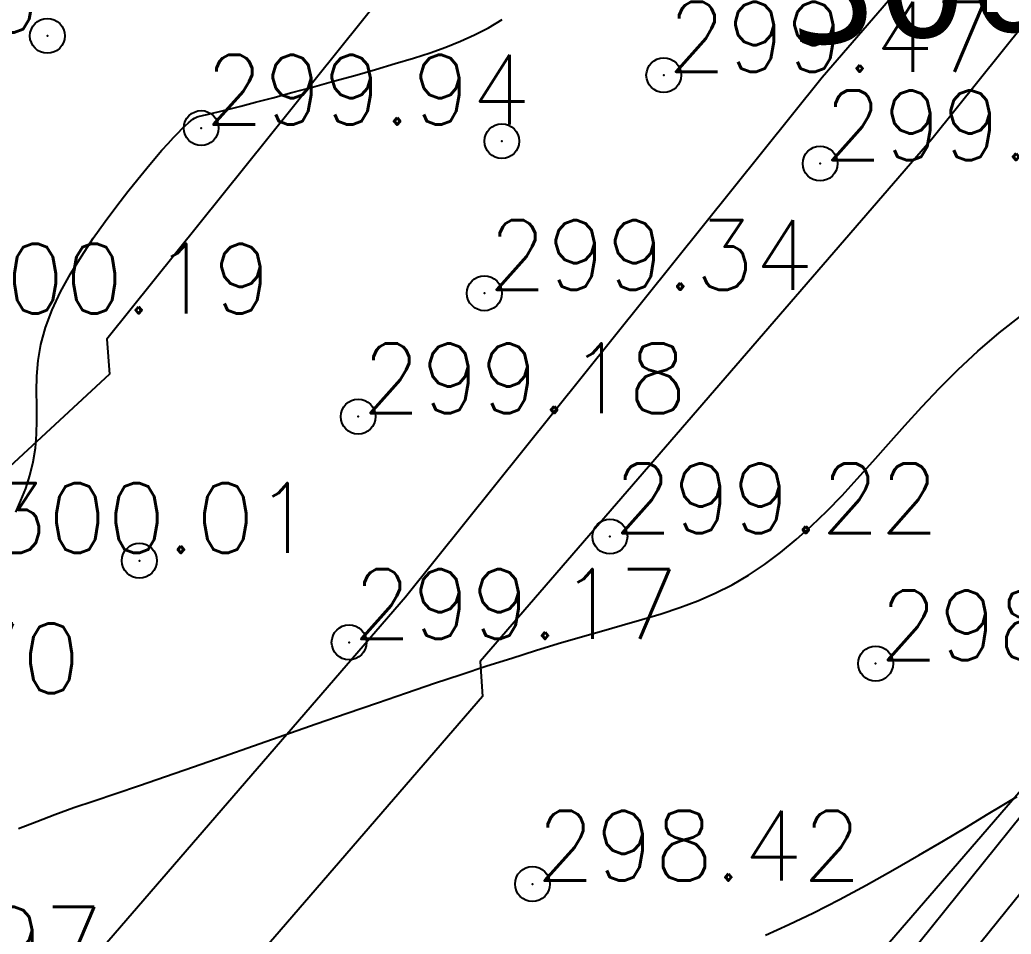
# Model space of a CAD drawing. Header units: millimetres. Extents: x 524954 to 526204, y 9523489 to 9524010.
# Drawn here: x 525997.22 to 526011.43, y 9523781.94 to 9523795.05 of the extents above; entities that cross this region are included whole.
import ezdxf
from ezdxf.enums import TextEntityAlignment as Align

# ---------------------------------------------------------------- set-up
doc = ezdxf.new("R2010")
doc.units = ezdxf.units.MM
doc.header["$PDMODE"] = 32
doc.header["$PDSIZE"] = 0.5
for name, color, linetype in [('CN_01_00', 3, 'Continuous'), ('CN_02_00', 4, 'Continuous'), ('CN_10_00', 1, 'Continuous'), ('Cotation Courbes de niveau', 7, 'Continuous'), ('PLUME_1', 7, 'Continuous'), ('PLUME_3', 4, 'Continuous'), ('PLUME_4', 3, 'Continuous'), ('PLUME_5', 6, 'Continuous'), ('PLUME_6', 2, 'Continuous'), ('TopoAlt', 3, 'Continuous'), ('TOPOJIS', 7, 'Continuous')]:
    doc.layers.add(name, color=color, linetype=linetype)
doc.styles.add('Simplex 1.0', font='Simplex.shx', dxfattribs={"width": 0.99, "height": 1})
doc.styles.add('Verdana 1.0', font='verdana.ttf', dxfattribs={"width": 0.99, "height": 1})

# ---------------------------------------------------------------- blocks, each defined once
blk = doc.blocks.new('TCPOINT M')
at = {"color": 0}
blk.add_point((0, 0), dxfattribs=at)
at = {"layer": 'TopoAlt', "style": 'Simplex 1.0', "width": 0.99}
blk.add_attdef('ALT', (0.15, 0.15), '', height=1, dxfattribs=at)

msp = doc.modelspace()

# ---------------------------------------------------------------- linework, layer by layer
at = {"layer": 'CN_01_00', "elevation": 299, "flags": 128}
msp.add_lwpolyline([(525997.206, 9523783.45), (525997.465, 9523783.555), (525997.727, 9523783.655), (525998, 9523783.752), (525998.288, 9523783.851), (525998.599, 9523783.956), (525998.939, 9523784.07), (525999.312, 9523784.198), (525999.713, 9523784.337), (526000.136, 9523784.484), (526000.575, 9523784.638), (526001.022, 9523784.794), (526001.471, 9523784.951), (526001.916, 9523785.106), (526002.349, 9523785.256), (526002.766, 9523785.399), (526003.166, 9523785.535), (526003.55, 9523785.663), (526003.919, 9523785.784), (526004.273, 9523785.897), (526004.614, 9523786.004), (526004.941, 9523786.104), (526005.257, 9523786.196), (526005.562, 9523786.283), (526005.856, 9523786.366), (526006.14, 9523786.448), (526006.415, 9523786.532), (526006.681, 9523786.621), (526006.939, 9523786.718), (526007.189, 9523786.826), (526007.432, 9523786.948), (526007.669, 9523787.086), (526007.899, 9523787.24), (526008.126, 9523787.41), (526008.349, 9523787.595), (526008.57, 9523787.794), (526008.789, 9523788.005), (526009.008, 9523788.23), (526009.227, 9523788.466), (526009.449, 9523788.713), (526009.675, 9523788.969), (526009.908, 9523789.231), (526010.15, 9523789.497), (526010.403, 9523789.766), (526010.671, 9523790.034), (526010.956, 9523790.299), (526011.26, 9523790.559), (526011.584, 9523790.812)], dxfattribs=at)
at = {"layer": 'CN_02_00', "elevation": 298, "flags": 128}
msp.add_lwpolyline([(526007.909, 9523781.922), (526008.246, 9523782.075), (526008.601, 9523782.245), (526008.973, 9523782.436), (526009.354, 9523782.641), (526009.735, 9523782.854), (526010.108, 9523783.068), (526010.462, 9523783.276), (526010.79, 9523783.471), (526011.08, 9523783.646), (526011.326, 9523783.795), (526011.519, 9523783.913)], dxfattribs=at)
at = {"layer": 'CN_10_00', "elevation": 300, "flags": 128}
msp.add_lwpolyline([(525997.168, 9523787.99), (525997.24, 9523788.154), (525997.308, 9523788.33), (525997.367, 9523788.516), (525997.415, 9523788.709), (525997.448, 9523788.906), (525997.464, 9523789.105), (525997.467, 9523789.306), (525997.465, 9523789.512), (525997.463, 9523789.722), (525997.468, 9523789.938), (525997.486, 9523790.162), (525997.525, 9523790.394), (525997.59, 9523790.636), (525997.686, 9523790.888), (525997.808, 9523791.147), (525997.952, 9523791.407), (525998.11, 9523791.665), (525998.277, 9523791.916), (525998.447, 9523792.156), (525998.613, 9523792.381), (525998.771, 9523792.585), (525998.914, 9523792.766), (525999.042, 9523792.924), (525999.157, 9523793.06), (525999.258, 9523793.178), (525999.348, 9523793.278), (525999.426, 9523793.362), (525999.493, 9523793.431), (525999.551, 9523793.489), (525999.599, 9523793.535), (525999.64, 9523793.572), (525999.674, 9523793.601), (525999.702, 9523793.623), (525999.726, 9523793.639), (525999.746, 9523793.65), (525999.765, 9523793.658), (525999.782, 9523793.664), (525999.801, 9523793.669), (525999.824, 9523793.674), (525999.859, 9523793.682), (525999.911, 9523793.693), (525999.984, 9523793.71), (526000.084, 9523793.734), (526000.217, 9523793.768), (526000.389, 9523793.811), (526000.601, 9523793.867), (526000.849, 9523793.932), (526001.124, 9523794.005), (526001.417, 9523794.085), (526001.72, 9523794.168), (526002.024, 9523794.253), (526002.321, 9523794.338), (526002.603, 9523794.421), (526002.864, 9523794.5), (526003.104, 9523794.577), (526003.328, 9523794.657), (526003.539, 9523794.741), (526003.742, 9523794.833), (526003.94, 9523794.935), (526004.137, 9523795.052)], dxfattribs=at)
at = {"layer": 'PLUME_1'}
msp.add_lwpolyline([(525458.473, 9523640.258), (525480.389, 9523635.341), (525499.593, 9523633.233), (525627.749, 9523622.033), (525657.425, 9523620.69), (525687.455, 9523621.378), (525717.375, 9523623.562), (525747.113, 9523628.239), (525776.244, 9523634.376), (525805.193, 9523643.006), (525833.533, 9523653.096), (525860.731, 9523665.108), (525887.284, 9523679.078), (525913.194, 9523695.007), (525937.497, 9523712.322), (525960.695, 9523731.06), (525982.749, 9523751.721), (526003.235, 9523773.269), (526022.079, 9523796.703), (526039.853, 9523821.062), (526045.291, 9523828.979), (526068.175, 9523865.742)], dxfattribs=at)
at = {"layer": 'PLUME_3'}
for points in [[(526021.58, 9523796.667), (526015.644, 9523788.714), (526009.172, 9523781.222), (526009.172, 9523781.222), (526002.736, 9523773.233), (525996.228, 9523766.24), (525989.258, 9523758.713), (525989.258, 9523758.713), (525982.251, 9523751.684), (525974.745, 9523744.619), (525967.702, 9523738.089), (525967.702, 9523738.089), (525960.16, 9523731.523), (525952.618, 9523724.956)], [(525953.189, 9523723.995), (525960.731, 9523730.562), (525961.23, 9523730.598), (525968.273, 9523737.128), (525975.779, 9523744.193), (525982.822, 9523750.723), (525983.284, 9523751.258), (525989.793, 9523758.251), (525996.8, 9523765.28), (526003.271, 9523772.771), (526003.734, 9523773.306), (526009.743, 9523780.262), (526016.179, 9523788.251), (526022.614, 9523796.241)]]:
    msp.add_lwpolyline(points, dxfattribs=at)
at = {"layer": 'PLUME_4'}
msp.add_lwpolyline([(526058.726, 9523871.57), (526056.913, 9523868.931), (526051.512, 9523860.515), (526046.645, 9523851.637), (526041.243, 9523843.222), (526035.805, 9523835.305), (526035.307, 9523835.268), (526029.869, 9523827.352), (526023.932, 9523819.398), (526017.959, 9523811.944), (526017.46, 9523811.907), (526011.487, 9523804.453), (526004.443, 9523797.923), (525998.47, 9523790.468), (525998.507, 9523789.969), (525991.463, 9523783.439), (525986.025, 9523775.522), (525979.018, 9523768.494), (525979.018, 9523768.494), (525971.44, 9523762.426), (525963.327, 9523756.82), (525953.535, 9523753.599)], dxfattribs=at)
msp.add_lwpolyline([(526058.726, 9523871.57), (526056.913, 9523868.931), (526051.512, 9523860.515), (526046.645, 9523851.637), (526041.243, 9523843.222), (526035.805, 9523835.305), (526035.307, 9523835.268), (526029.869, 9523827.352), (526023.932, 9523819.398), (526017.959, 9523811.944), (526017.46, 9523811.907), (526011.487, 9523804.453), (526004.443, 9523797.923), (525998.47, 9523790.468), (525998.507, 9523789.969), (525991.463, 9523783.439), (525986.025, 9523775.522), (525979.018, 9523768.494), (525979.018, 9523768.494), (525971.44, 9523762.426), (525963.327, 9523756.82), (525953.535, 9523753.599)], dxfattribs=at)
at = {"layer": 'PLUME_5'}
msp.add_lwpolyline([(526016.266, 9523800.791), (526010.293, 9523793.336), (526003.821, 9523785.845), (526003.857, 9523785.347), (525997.386, 9523777.856), (525990.877, 9523770.863), (525984.369, 9523763.871), (525983.87, 9523763.834), (525977.362, 9523756.842), (525970.355, 9523749.813), (525963.312, 9523743.283), (525962.813, 9523743.247), (525955.77, 9523736.717), (525948.228, 9523730.15)], dxfattribs=at)
at = {"layer": 'PLUME_6'}
msp.add_lwpolyline([(526015.196, 9523801.715), (526008.724, 9523794.224), (526002.751, 9523786.77), (526002.751, 9523786.77), (525996.279, 9523779.279), (525989.807, 9523771.788), (525983.299, 9523764.795), (525982.8, 9523764.759), (525976.292, 9523757.767), (525969.285, 9523750.738), (525962.242, 9523744.208), (525961.743, 9523744.171), (525954.7, 9523737.641), (525947.121, 9523731.574)], dxfattribs=at)

# ---------------------------------------------------------------- block references
at = {"layer": 'TOPOJIS'}
ref = msp.add_blockref('TCPOINT M', (525997.619, 9523794.819, 300.69), dxfattribs=at)
ref.add_attrib('ALT', '300.69', dxfattribs={"layer": 'TopoAlt', "height": 1, "style": 'Simplex 1.0', "width": 0.99}).set_placement((525997.569, 9523794.869, 300.69), align=Align.RIGHT)
ref = msp.add_blockref('TCPOINT M', (526006.453, 9523794.255, 299.47), dxfattribs=at)
ref.add_attrib('ALT', '299.47', (526006.503, 9523794.305, 299.47), dxfattribs={"layer": 'TopoAlt', "height": 1, "style": 'Simplex 1.0', "width": 0.99})
ref = msp.add_blockref('TCPOINT M', (525999.823, 9523793.497, 299.94), dxfattribs=at)
ref.add_attrib('ALT', '299.94', (525999.873, 9523793.547, 299.94), dxfattribs={"layer": 'TopoAlt', "height": 1, "style": 'Simplex 1.0', "width": 0.99})
ref = msp.add_blockref('TCPOINT M', (526008.694, 9523792.988, 299.44), dxfattribs=at)
ref.add_attrib('ALT', '299.44', (526008.744, 9523793.038, 299.44), dxfattribs={"layer": 'TopoAlt', "height": 1, "style": 'Simplex 1.0', "width": 0.99})
for p in [(526004.132, 9523793.309, 299.43), (525998.937, 9523787.293, 299.84)]:
    msp.add_blockref('TCPOINT M', p, dxfattribs=at)
ref = msp.add_blockref('TCPOINT M', (526003.882, 9523791.128, 299.34), dxfattribs=at)
ref.add_attrib('ALT', '299.34', (526003.932, 9523791.178, 299.34), dxfattribs={"layer": 'TopoAlt', "height": 1, "style": 'Simplex 1.0', "width": 0.99})
ref = msp.add_blockref('TCPOINT M', (525996.119, 9523790.789, 300.19), dxfattribs=at)
ref.add_attrib('ALT', '300.19', (525996.169, 9523790.839, 300.19), dxfattribs={"layer": 'TopoAlt', "height": 1, "style": 'Simplex 1.0', "width": 0.99})
ref = msp.add_blockref('TCPOINT M', (526002.073, 9523789.359, 299.18), dxfattribs=at)
ref.add_attrib('ALT', '299.18', (526002.123, 9523789.409, 299.18), dxfattribs={"layer": 'TopoAlt', "height": 1, "style": 'Simplex 1.0', "width": 0.99})
ref = msp.add_blockref('TCPOINT M', (526005.681, 9523787.639, 299.22), dxfattribs=at)
ref.add_attrib('ALT', '299.22', (526005.731, 9523787.689, 299.22), dxfattribs={"layer": 'TopoAlt', "height": 1, "style": 'Simplex 1.0', "width": 0.99})
ref = msp.add_blockref('TCPOINT M', (525996.724, 9523787.355, 300.01), dxfattribs=at)
ref.add_attrib('ALT', '300.01', (525996.774, 9523787.405, 300.01), dxfattribs={"layer": 'TopoAlt', "height": 1, "style": 'Simplex 1.0', "width": 0.99})
ref = msp.add_blockref('TCPOINT M', (526001.943, 9523786.122, 299.17), dxfattribs=at)
ref.add_attrib('ALT', '299.17', (526001.993, 9523786.172, 299.17), dxfattribs={"layer": 'TopoAlt', "height": 1, "style": 'Simplex 1.0', "width": 0.99})
ref = msp.add_blockref('TCPOINT M', (526009.489, 9523785.817, 298.76), dxfattribs=at)
ref.add_attrib('ALT', '298.76', (526009.539, 9523785.867, 298.76), dxfattribs={"layer": 'TopoAlt', "height": 1, "style": 'Simplex 1.0', "width": 0.99})
ref = msp.add_blockref('TCPOINT M', (525993.381, 9523785.342, 299.7), dxfattribs=at)
ref.add_attrib('ALT', '299.70', (525993.431, 9523785.392, 299.7), dxfattribs={"layer": 'TopoAlt', "height": 1, "style": 'Simplex 1.0', "width": 0.99})
ref = msp.add_blockref('TCPOINT M', (526004.571, 9523782.656, 298.42), dxfattribs=at)
ref.add_attrib('ALT', '298.42', (526004.621, 9523782.706, 298.42), dxfattribs={"layer": 'TopoAlt', "height": 1, "style": 'Simplex 1.0', "width": 0.99})
ref = msp.add_blockref('TCPOINT M', (525993.7, 9523781.278, 298.97), dxfattribs=at)
ref.add_attrib('ALT', '298.97', (525993.75, 9523781.328, 298.97), dxfattribs={"layer": 'TopoAlt', "height": 1, "style": 'Simplex 1.0', "width": 0.99})

# ---------------------------------------------------------------- texts
at = {"layer": 'Cotation Courbes de niveau', "style": 'Verdana 1.0', "width": 0.99}
msp.add_text('300', height=1.5, rotation=3.6509, dxfattribs=at).set_placement((526010.148, 9523795.553, 300), align=Align.MIDDLE_CENTER)

doc.saveas('drawing.dxf')
